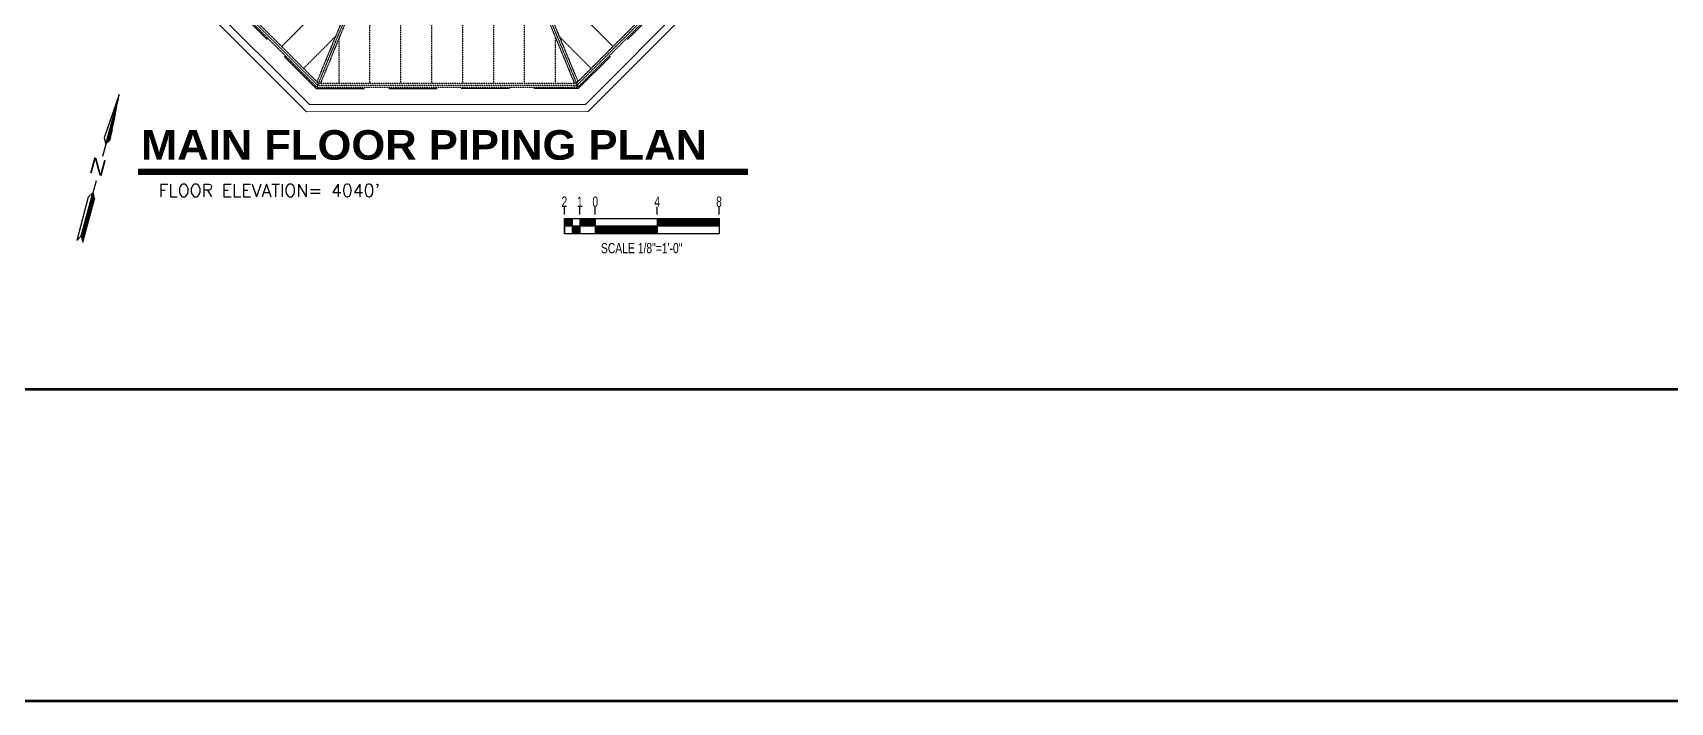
# Model space of a CAD drawing. Extents: x -16 to 10076, y -1 to 10000.
# Drawn here: x 1736 to 3007, y -1 to 518 of the extents above; entities that cross this region are included whole.
import ezdxf
from ezdxf.enums import TextEntityAlignment as Align

# ---------------------------------------------------------------- set-up
doc = ezdxf.new("R2010")
doc.units = 0
doc.header["$MEASUREMENT"] = 0
doc.linetypes.add('HIDDEN', pattern=[0.375, 0.25, -0.125])
doc.linetypes.add('HIDDEN2', pattern=[0.1875, 0.125, -0.0625])
for name, color, linetype in [('BALCONY', 9, 'Continuous'), ('Details', 1, 'Continuous'), ('ROOF FRAMING', 4, 'HIDDEN2'), ('ROOFLINE', 252, 'HIDDEN'), ('TEXT', 1, 'Continuous')]:
    doc.layers.add(name, color=color, linetype=linetype)
doc.layers.add('Viewport', color=42, linetype='Continuous', plot=False)
doc.styles.add('B', font='bold', dxfattribs={"width": 1.1})
doc.styles.add('GOTHICE', font='GOTHICE')
doc.styles.add('RS', font='ROMANS')
doc.styles.get("Standard").update_dxf_attribs({"font": 'hcad.shx', "height": 8})

# ---------------------------------------------------------------- blocks, each defined once
blk = doc.blocks.new('8scale')
for p, q in [((2.3, 36), (2.3, 42)), ((14.3, 36), (14.3, 42)), ((26.3, 36), (26.3, 42)), ((74.3, 36), (74.3, 42)), ((122.3, 36), (122.3, 42)), ((2.3, 33), (8.3, 33)), ((2.3, 21), (2.3, 33)), ((122.3, 27), (2.3, 27)), ((2.3, 27), (2.3, 21)), ((8.3, 33), (14.3, 33)), ((8.3, 33), (8.3, 21)), ((14.3, 33), (26.3, 33)), ((14.3, 33), (14.3, 21)), ((26.3, 33), (74.3, 33)), ((26.3, 33), (26.3, 21)), ((74.3, 33), (122.3, 33)), ((74.3, 33), (74.3, 21)), ((122.3, 33), (122.3, 27)), ((122.3, 27), (122.3, 21)), ((122.3, 21), (2.3, 21))]:
    blk.add_line(p, q)
at = {"const_width": 6}
for points in [[(2.3, 30), (8.3, 30)], [(8.3, 24), (14.3, 24)], [(14.3, 30), (26.3, 30)], [(26.3, 24), (74.3, 24)], [(74.3, 30), (122.3, 30)]]:
    blk.add_lwpolyline(points, dxfattribs=at)
at = {"width": 0.75}
for s, p in [('2', (2.3, 42)), ('1', (14.3, 42)), ('0', (26.3, 42)), ('4', (74.3, 42)), ('8', (122.3, 42)), ('SCALE 1/8"=1\'-0"', (62.3, 6))]:
    blk.add_text(s, height=8, dxfattribs=at).set_placement(p, align=Align.CENTER)
blk = doc.blocks.new('*X4')
at = {"color": 0}
for p, q in [((1565, 2268.8), (1565, 2383.1)), ((1565.6, 2269.9), (1565.6, 2374.3)), ((1566.2, 2270.9), (1566.2, 2365.6)), ((1566.9, 2272), (1566.9, 2356.8)), ((1567.5, 2273), (1567.5, 2348.1)), ((1568.1, 2274.1), (1568.1, 2339.3)), ((1568.8, 2275.1), (1568.8, 2330.6)), ((1569.4, 2276.1), (1569.4, 2321.8)), ((1570, 2277.2), (1570, 2313.1)), ((1570.6, 2278.2), (1570.6, 2304.3)), ((1571.2, 2279.3), (1571.2, 2295.6)), ((1571.9, 2280.3), (1571.9, 2286.8))]:
    blk.add_line(p, q, dxfattribs=at)
blk = doc.blocks.new('*X5')
at = {"color": 0}
for p, q in [((1565, 2055.7), (1565, 2155.5)), ((1565.6, 2054.6), (1565.6, 2154.5)), ((1566.2, 2053.6), (1566.2, 2153.4)), ((1566.9, 2052.6), (1566.9, 2152.4)), ((1567.5, 2051.5), (1567.5, 2151.4)), ((1568.1, 2050.5), (1568.1, 2150.3)), ((1568.8, 2049.4), (1568.8, 2149.3)), ((1569.4, 2048.4), (1569.4, 2148.2)), ((1570, 2047.3), (1570, 2147.2)), ((1570.6, 2046.3), (1570.6, 2146.1)), ((1571.2, 2045.3), (1571.2, 2145.1)), ((1571.9, 2044.2), (1571.9, 2144.1))]:
    blk.add_line(p, q, dxfattribs=at)
blk = doc.blocks.new('NORTH')
for p, q in [((0.4, 28.4), (0.4, 14.2)), ((0.4, -14.1), (0.4, -28.2)), ((-3.3, -34.3), (0.4, -28.2)), ((-3.3, -34.3), (-3.3, -84.2)), ((0.4, -28.2), (4, -34.3)), ((-3.3, -84.2), (0.4, -78.1)), ((0.4, -78.1), (4, -84.2))]:
    blk.add_line(p, q)
for points in [[(0.4, 85.8), (-3.3, 34.5), (0.4, 28.4)], [(0.4, -28.2), (0.4, -78.1), (4, -84.2), (4, -34.3), (0.4, -28.2)]]:
    blk.add_lwpolyline(points)
at = {"xscale": 0.5, "yscale": 0.5, "zscale": 0.5}
for name in ['*X4', '*X5']:
    blk.add_blockref(name, (-782.1, -1106), dxfattribs=at)
at = {"style": 'GOTHICE'}
blk.add_text('N', height=18, dxfattribs=at).set_placement((-10.4, -7.3))

msp = doc.modelspace()

# ---------------------------------------------------------------- linework, layer by layer
at = {"layer": 'BALCONY', "color": 3, "linetype": 'ByBlock', "lineweight": 20, "ltscale": 50}
for p, q in [((1948.55636, 456.70685), (1801.35561, 603.76382)), ((2167.11735, 456.81365), (2314.38805, 604.22835)), ((1948.55636, 456.70685), (2167.11735, 456.81365))]:
    msp.add_line(p, q, dxfattribs=at)
at = {"layer": 'BALCONY', "lineweight": 20, "ltscale": 50}
for p, q in [((1950.83184, 462.20797), (1804.46929, 608.42756)), ((2164.83648, 462.31254), (2311.26982, 608.88905)), ((1950.83184, 462.20797), (2164.83648, 462.31254))]:
    msp.add_line(p, q, dxfattribs=at)
at = {"layer": 'ROOF FRAMING'}
for p, q in [((2040.80259, 683.65709), (1956.52533, 479.9114)), ((2042.18869, 683.08375), (1957.67404, 478.76414)), ((2043.57479, 682.5104), (1959.29782, 478.76539)), ((2045.72874, 478.80762), (2045.70832, 683.08547)), ((2069.72874, 478.81935), (2069.70832, 683.0972)), ((2071.857, 682.52409), (2156.35537, 478.86168)), ((2073.24248, 683.09892), (2157.95819, 478.91267)), ((2074.62797, 683.67375), (2159.10621, 480.05986)), ((2021.72874, 478.7959), (2021.71366, 629.6597)), ((2093.72873, 478.83108), (2093.71364, 629.80359)), ((1956.43091, 475.76399), (1812.91047, 619.10655)), ((1957.05314, 477.26349), (1814.40976, 619.72816)), ((1957.67532, 478.76286), (1815.90896, 620.34973)), ((2299.59802, 620.44933), (2157.9073, 478.86182)), ((2301.09817, 619.82784), (2158.52891, 477.36243)), ((2302.59862, 619.20665), (2159.15052, 475.86304)), ((1929.21368, 507.18847), (1995.04343, 573.03139)), ((2117.72873, 478.8428), (2117.71943, 571.89913)), ((2186.27251, 507.20637), (2120.54242, 572.92332)), ((1997.72874, 478.78417), (1997.71946, 571.65217)), ((1946.19499, 490.22866), (1971.09439, 515.13304)), ((1973.72874, 478.77244), (1973.72525, 513.64465)), ((2141.72873, 478.85453), (2141.72522, 513.99467)), ((2169.29576, 490.24199), (2144.57247, 514.96034)), ((1957.67532, 478.76286), (1956.43091, 475.76399)), ((1956.43091, 475.76399), (2159.15052, 475.86304)), ((1957.05348, 477.26429), (2158.52878, 477.36274)), ((1957.67636, 478.7646), (2157.90704, 478.86244)), ((2157.90704, 478.86244), (2159.15052, 475.86304))]:
    msp.add_line(p, q, dxfattribs=at)
at = {"layer": 'ROOFLINE', "linetype": 'HIDDEN', "ltscale": 150}
for p, q in [((1811.86619, 618.70692), (1956.00349, 474.71041)), ((2303.60163, 618.78454), (2159.61423, 474.90203)), ((1956.02231, 474.7559), (2159.63358, 474.85539))]:
    msp.add_line(p, q, dxfattribs=at)
at = {"layer": 'TEXT', "color": 2, "const_width": 4.92188}
msp.add_lwpolyline([(1817.83357, 410.20966), (2291.07273, 410.20966)], dxfattribs=at)
at = {"layer": 'Viewport', "const_width": 1}
msp.add_lwpolyline([(0, 0), (9999, 0), (9999, 9999), (0, 9999)], close=True, dxfattribs=at)
at = {"layer": 'Viewport'}
msp.add_lwpolyline([(0, 0, 2, 2, 0), (0, 2784, 2, 2, 0), (3936, 2784, 2, 2, 0), (3936, 0, 2, 2, 0), (0, 0, 0, 0, 0)], format="xyseb", dxfattribs=at)
at = {"layer": 'Viewport', "const_width": 2}
msp.add_lwpolyline([(0, 241.5), (3936, 241.5)], dxfattribs=at)

# ---------------------------------------------------------------- block references
at = {"layer": 'Details', "xscale": 0.6921386718749953, "yscale": 0.692138671875, "zscale": 0.692138671875, "rotation": 345.0000000000037}
msp.add_blockref('NORTH', (1787.50642, 412.69018), dxfattribs=at)
at = {"layer": 'Details'}
msp.add_blockref('8scale', (2146.23846, 340.96165), dxfattribs=at)

# ---------------------------------------------------------------- texts
at = {"layer": 'TEXT', "color": 2, "style": 'B', "width": 1.1}
msp.add_text('     MAIN FLOOR PIPING PLAN', height=22.96875, dxfattribs=at).set_placement((1773.10409, 419.47552))
at = {"layer": 'TEXT', "color": 2, "style": 'RS'}
msp.add_text("FLOOR ELEVATION= 4040'", height=9.84375, dxfattribs=at).set_placement((1833.8232, 390.82273))

doc.saveas('drawing.dxf')
